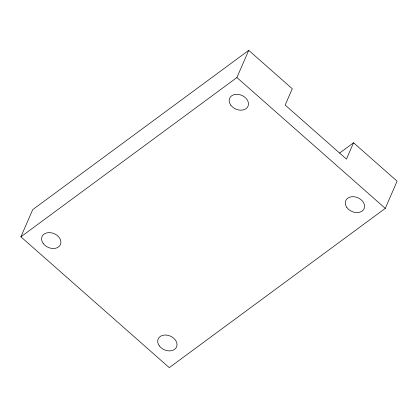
<?xml version="1.0" encoding="UTF-8"?>
<svg xmlns="http://www.w3.org/2000/svg" width="418" height="418" viewBox="0 0 418 418"><rect width="100%" height="100%" fill="white"/><g stroke="black" fill="none" stroke-linecap="round" stroke-linejoin="round"><path stroke-width="0.63" d="M20.9 236.823L32.729 209.622L248.731 50.348L292.276 88.741L285.18 105.064L346.459 159.101L353.555 142.778L397.1 181.177L385.271 208.378L169.269 367.652L20.9 236.823L236.907 77.549L248.731 50.348M339.604 153.072L353.555 142.778M236.907 77.549L385.271 208.378M230.767 105.143A10.032 7.493 23.5 0 0 247.487 107.207A10.032 7.493 23.5 0 0 238.213 94.39A10.032 7.493 23.5 0 0 230.767 105.143M346.877 207.532A10.032 7.493 23.5 0 0 363.603 209.596A10.032 7.493 23.5 0 0 354.323 196.773A10.032 7.493 23.5 0 0 346.877 207.532M159.295 345.853A10.032 7.493 23.5 0 0 176.02 347.917A10.032 7.493 23.5 0 0 166.74 335.095A10.032 7.493 23.5 0 0 159.295 345.853M43.185 243.464A10.032 7.493 23.5 0 0 59.905 245.528A10.032 7.493 23.5 0 0 50.63 232.706A10.032 7.493 23.5 0 0 43.185 243.464"/></g></svg>
